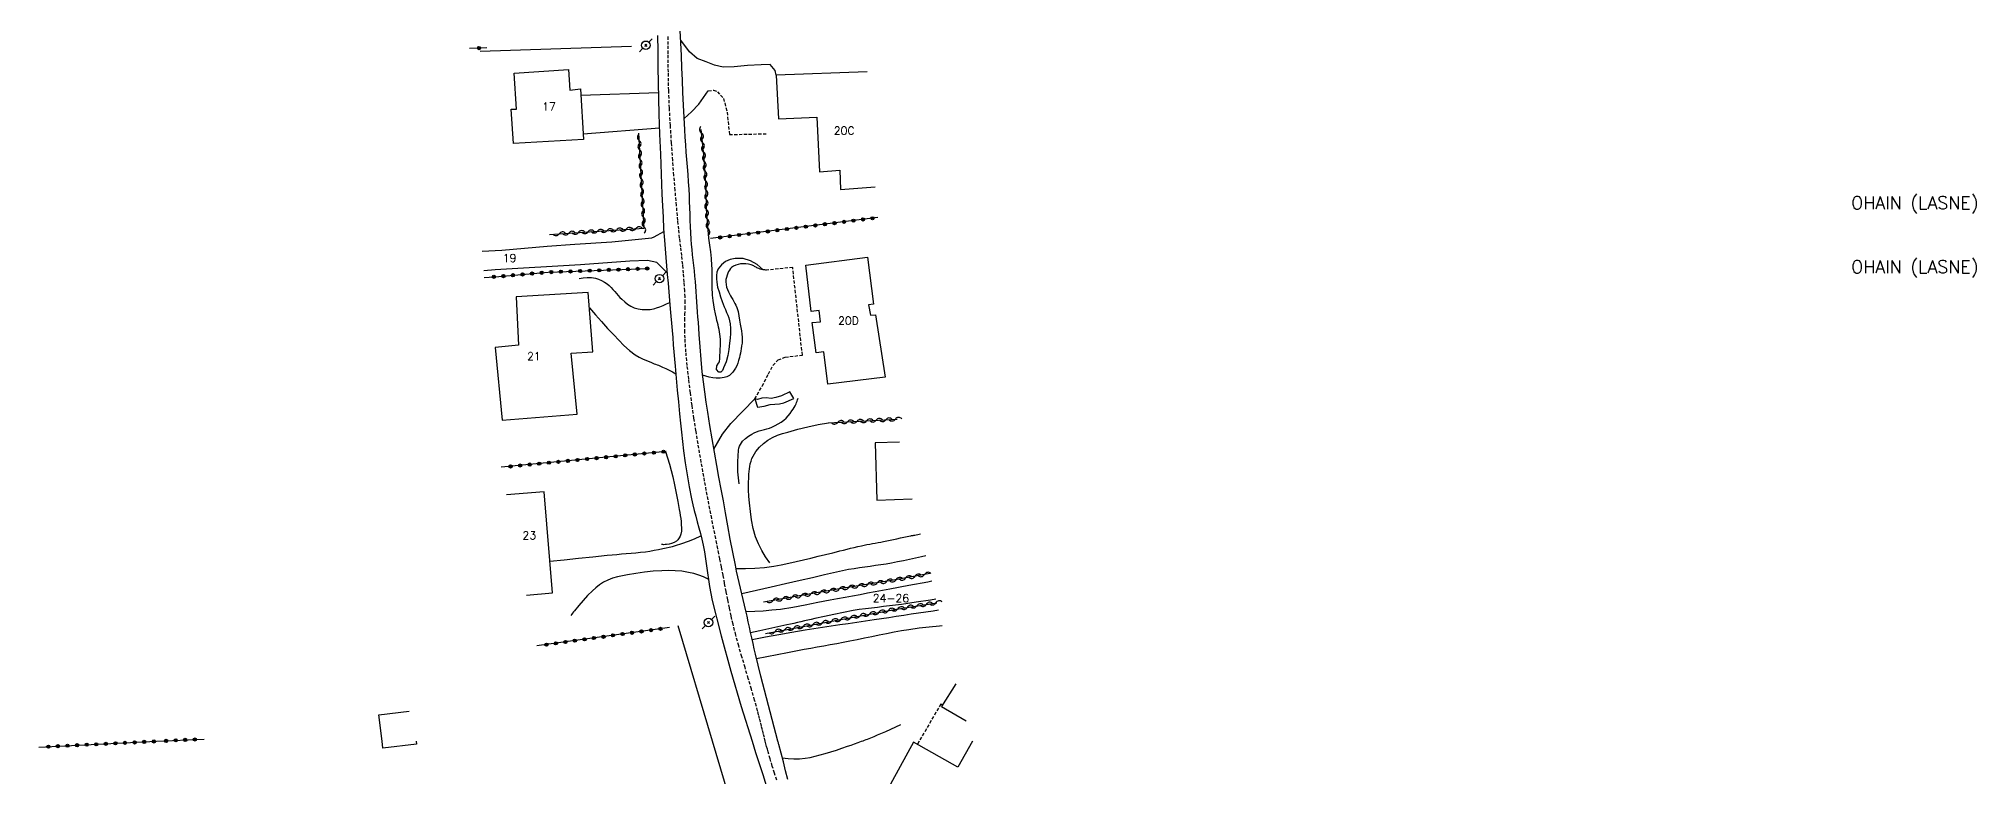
# Model space of a CAD drawing. Header units: millimetres. Extents: x 156000 to 157001, y 155000 to 156000.
# Drawn here: x 156156.9 to 156459.6, y 155665.5 to 155780.8 of the extents above; entities that cross this region are included whole.
import ezdxf
from ezdxf.enums import TextEntityAlignment as Align

# ---------------------------------------------------------------- set-up
doc = ezdxf.new("R2010")
doc.units = ezdxf.units.MM
doc.linetypes.add('DASHED', pattern=[0.75, 0.5, -0.25])
doc.layers.get('0').update_dxf_attribs({"linetype": 'CONTINUOUS'})
for name, color, linetype in [('W0001', 6, 'DASHED'), ('W0008', 7, 'CONTINUOUS'), ('W0017', 7, 'CONTINUOUS'), ('W0101', 7, 'CONTINUOUS'), ('W0104', 1, 'CONTINUOUS'), ('W0105', 7, 'CONTINUOUS'), ('W0112', 1, 'DASHED'), ('W0211', 2, 'CONTINUOUS'), ('W0300', 7, 'CONTINUOUS'), ('W0303', 7, 'CONTINUOUS'), ('W0310', 3, 'CONTINUOUS'), ('W0323', 7, 'CONTINUOUS'), ('W0473', 7, 'CONTINUOUS'), ('W0989', 7, 'CONTINUOUS'), ('W0991', 7, 'CONTINUOUS')]:
    doc.layers.add(name, color=color, linetype=linetype)
doc.styles.get("Standard").update_dxf_attribs({"font": 'romans.shx', "width": 0.85})

# ---------------------------------------------------------------- blocks, each defined once
blk = doc.blocks.new('T473')
for p, q in [((-0.166667, 0.166667), (0.166667, -0.166667)), ((-0.166667, -0.166667), (0.166667, 0.166667)), ((0.500001, 0.500001), (1.000002, 1.000002)), ((-1.000002, -1.000002), (-0.500001, -0.500001))]:
    blk.add_line(p, q)
blk.add_ellipse((0, 0), major_axis=(0.471405, 0.471405), ratio=1, start_param=5.4977871438, end_param=11.780972451)
blk = doc.blocks.new('t310o')
at = {"color": 0, "linetype": 'Continuous'}
for centre, start, end in [((-0.5, 0.38), 216.8699, 323.1304), ((0.5, -0.37), 36.8699, 143.1303)]:
    blk.add_arc(centre, 0.625, start, end, dxfattribs=at)
blk = doc.blocks.new('t323o')
at = {"color": 0, "linetype": 'Continuous'}
for radius in [0.25, 0.15]:
    blk.add_circle((0, 0), radius, dxfattribs=at)

msp = doc.modelspace()

# ---------------------------------------------------------------- linework, layer by layer
at = {"layer": 'W0001'}
for points in [[(156270.41, 155671), (156270.26, 155671.59), (156270.11, 155672.19), (156269.96, 155672.78), (156269.81, 155673.37), (156269.67, 155673.97), (156269.52, 155674.56), (156269.36, 155675.15), (156269.21, 155675.74), (156268.74, 155677.44), (156268.25, 155679.14), (156267.75, 155680.83), (156267.24, 155682.52), (156266.75, 155684.21), (156266.26, 155685.91), (156265.8, 155687.61), (156265.37, 155689.33), (156265.07, 155690.59), (156264.8, 155691.86), (156264.54, 155693.13), (156264.29, 155694.41), (156264.05, 155695.69), (156263.81, 155696.96), (156263.56, 155698.24), (156263.31, 155699.51), (156263.15, 155700.3), (156262.99, 155701.09), (156262.82, 155701.88), (156262.66, 155702.67), (156262.5, 155703.45), (156262.34, 155704.24), (156262.18, 155705.03), (156262.03, 155705.82), (156261.47, 155708.74), (156260.93, 155711.65), (156260.4, 155714.58), (156259.9, 155717.5), (156259.58, 155719.49), (156259.26, 155721.48), (156258.97, 155723.47), (156258.7, 155725.47), (156258.45, 155727.59), (156258.21, 155729.71), (156258.01, 155731.84), (156257.87, 155733.97), (156257.84, 155734.9), (156257.83, 155735.82), (156257.84, 155736.75), (156257.86, 155737.67), (156257.87, 155738.59), (156257.88, 155739.52), (156257.87, 155740.44), (156257.84, 155741.37), (156257.75, 155742.75), (156257.63, 155744.13), (156257.5, 155745.51), (156257.35, 155746.88), (156257.19, 155748.25), (156257.03, 155749.63), (156256.88, 155751), (156256.75, 155752.38), (156256.53, 155754.72), (156256.33, 155757.07), (156256.13, 155759.42), (156255.95, 155761.76), (156255.76, 155764.49), (156255.58, 155767.22), (156255.43, 155769.95), (156255.32, 155772.68), (156255.28, 155774.12), (156255.26, 155775.55), (156255.25, 155776.99), (156255.25, 155778.43), (156255.25, 155779.86), (156255.24, 155781.3)], [(156272.19, 155664.93), (156271.84, 155666.03), (156271.5, 155667.14), (156271.17, 155668.25), (156270.85, 155669.36), (156270.73, 155669.77), (156270.62, 155670.18), (156270.51, 155670.59), (156270.41, 155671)]]:
    msp.add_lwpolyline(points, dxfattribs=at)
at = {"layer": 'W0008'}
for points in [[(156253.55, 155781.26), (156253.6, 155778.81), (156253.64, 155776.35), (156253.68, 155773.9), (156253.73, 155771.44), (156253.8, 155768.99), (156253.9, 155765.86), (156254.01, 155762.73), (156254.14, 155759.6), (156254.27, 155756.48), (156254.35, 155754.68), (156254.44, 155752.89), (156254.53, 155751.09), (156254.64, 155749.3), (156254.74, 155747.95), (156254.85, 155746.61), (156254.97, 155745.27), (156255.09, 155743.92), (156255.21, 155742.58), (156255.33, 155741.24), (156255.45, 155739.9), (156255.57, 155738.56), (156255.66, 155737.44), (156255.76, 155736.32), (156255.85, 155735.2), (156255.94, 155734.08), (156256.03, 155732.97), (156256.13, 155731.85), (156256.22, 155730.73), (156256.32, 155729.61), (156256.49, 155727.75), (156256.66, 155725.89), (156256.83, 155724.04), (156257.02, 155722.18), (156257.16, 155720.73), (156257.31, 155719.29), (156257.47, 155717.84), (156257.65, 155716.4), (156257.91, 155714.51), (156258.19, 155712.63), (156258.51, 155710.74), (156258.87, 155708.87), (156259.07, 155707.96), (156259.29, 155707.06), (156259.53, 155706.17), (156259.77, 155705.27), (156260.02, 155704.38), (156260.26, 155703.48), (156260.48, 155702.58), (156260.68, 155701.67), (156260.89, 155700.6), (156261.07, 155699.51), (156261.23, 155698.43), (156261.38, 155697.34), (156261.53, 155696.26), (156261.7, 155695.17), (156261.89, 155694.09), (156262.12, 155693.02), (156263.49, 155687.46), (156265.01, 155681.94), (156266.64, 155676.46), (156268.34, 155671)], [(156272.39, 155671), (156271.5, 155674.4), (156270.61, 155677.8), (156269.73, 155681.2), (156268.89, 155684.61), (156268.69, 155685.46), (156268.5, 155686.3), (156268.31, 155687.15), (156268.12, 155688), (156267.93, 155688.85), (156267.75, 155689.69), (156267.56, 155690.54), (156267.37, 155691.39), (156267.17, 155692.28), (156266.96, 155693.17), (156266.75, 155694.05), (156266.53, 155694.94), (156266.32, 155695.83), (156266.12, 155696.72), (156265.92, 155697.61), (156265.73, 155698.51), (156265.32, 155700.55), (156264.94, 155702.61), (156264.58, 155704.66), (156264.2, 155706.71), (156263.86, 155708.56), (156263.51, 155710.41), (156263.17, 155712.25), (156262.84, 155714.1), (156262.46, 155716.19), (156262.1, 155718.27), (156261.74, 155720.35), (156261.41, 155722.44), (156261.18, 155724.01), (156260.96, 155725.58), (156260.75, 155727.16), (156260.57, 155728.74), (156260.39, 155730.67), (156260.23, 155732.61), (156260.09, 155734.55), (156259.95, 155736.49), (156259.89, 155737.29), (156259.83, 155738.08), (156259.78, 155738.88), (156259.72, 155739.67), (156259.67, 155740.47), (156259.61, 155741.26), (156259.55, 155742.06), (156259.48, 155742.85), (156259.41, 155743.68), (156259.33, 155744.51), (156259.24, 155745.34), (156259.15, 155746.16), (156259.06, 155746.99), (156258.97, 155747.82), (156258.9, 155748.64), (156258.83, 155749.47), (156258.77, 155750.45), (156258.72, 155751.42), (156258.69, 155752.39), (156258.65, 155753.37), (156258.62, 155754.34), (156258.59, 155755.32), (156258.55, 155756.29), (156258.5, 155757.27), (156258.43, 155758.42), (156258.35, 155759.58), (156258.26, 155760.74), (156258.16, 155761.9), (156258.07, 155763.05), (156257.98, 155764.21), (156257.9, 155765.37), (156257.82, 155766.52), (156257.72, 155768.46), (156257.62, 155770.41), (156257.54, 155772.35), (156257.46, 155774.29), (156257.39, 155776.23), (156257.3, 155778.17), (156257.21, 155780.12), (156257.11, 155782.06)], [(156268.34, 155671), (156268.89, 155669.27), (156269.44, 155667.54), (156270, 155665.82), (156270.55, 155664.09), (156271.1, 155662.36), (156271.65, 155660.63), (156272.2, 155658.9), (156272.74, 155657.17), (156273.15, 155655.9), (156273.56, 155654.64), (156273.98, 155653.37), (156274.4, 155652.11), (156274.83, 155650.85), (156275.25, 155649.59), (156275.67, 155648.33), (156276.09, 155647.06), (156277.19, 155643.68), (156278.29, 155640.3), (156279.39, 155636.92), (156280.48, 155633.53)], [(156273.94, 155665.04), (156273.58, 155666.4), (156273.23, 155667.77), (156272.87, 155669.13), (156272.52, 155670.49), (156272.49, 155670.62), (156272.46, 155670.75), (156272.42, 155670.87), (156272.39, 155671)]]:
    msp.add_lwpolyline(points, dxfattribs=at)
at = {"layer": 'W0017'}
for points in [[(156272.1, 155775.09), (156271.93, 155775.83), (156271.16, 155776.73), (156269.78, 155776.67), (156267.63, 155776.59), (156265.56, 155776.38), (156263.83, 155776.34), (156262.48, 155776.66), (156261.15, 155777.18), (156259.79, 155777.68), (156258.59, 155778.73), (156257.19, 155780.57)], [(156241.59, 155771.93), (156253.7, 155772.37)], [(156257.73, 155768.32), (156258.89, 155769.37), (156260.01, 155770.54), (156261.5, 155772.61)], [(156241.94, 155765.92), (156253.87, 155766.86)], [(156226.15, 155747.59), (156229.26, 155747.75), (156236.34, 155748.35), (156240.66, 155748.65), (156246.41, 155749.03), (156252.7, 155749.69), (156253.05, 155749.82), (156254.55, 155750.65)], [(156255.08, 155744.2), (156253.47, 155745.79), (156252.01, 155746.1), (156249.24, 155746), (156241.55, 155745.45), (156228.18, 155744.64), (156226.42, 155744.51)], [(156241.32, 155743.31), (156241.95, 155743.44), (156242.6, 155743.49), (156243.24, 155743.47), (156243.88, 155743.37), (156244.37, 155743.23), (156244.84, 155743.02), (156245.28, 155742.76), (156245.7, 155742.48), (156246.02, 155742.21), (156246.32, 155741.92), (156246.61, 155741.61), (156246.88, 155741.29), (156247.14, 155740.97), (156247.41, 155740.65), (156247.7, 155740.35), (156248, 155740.07), (156248.44, 155739.69), (156248.9, 155739.32), (156249.39, 155738.98), (156249.93, 155738.73), (156250.54, 155738.55), (156251.17, 155738.47), (156251.8, 155738.45), (156252.42, 155738.48), (156252.68, 155738.51), (156252.93, 155738.57), (156253.17, 155738.65), (156253.42, 155738.73), (156253.94, 155738.91), (156254.46, 155739.11), (156254.98, 155739.33), (156255.48, 155739.57)], [(156270.61, 155744.63), (156270.47, 155744.63), (156270.33, 155744.64), (156270.19, 155744.65), (156270.05, 155744.68), (156269.84, 155744.73), (156269.63, 155744.79), (156269.42, 155744.86), (156269.22, 155744.95), (156269.09, 155745), (156268.96, 155745.07), (156268.84, 155745.14), (156268.72, 155745.21), (156268.6, 155745.28), (156268.47, 155745.35), (156268.34, 155745.4), (156268.21, 155745.45), (156267.8, 155745.54), (156267.38, 155745.6), (156266.96, 155745.61), (156266.54, 155745.58), (156266.18, 155745.51), (156265.81, 155745.41), (156265.46, 155745.26), (156265.14, 155745.04), (156264.95, 155744.85), (156264.8, 155744.63), (156264.68, 155744.39), (156264.58, 155744.15), (156264.45, 155743.83), (156264.33, 155743.49), (156264.26, 155743.13), (156264.23, 155742.77), (156264.27, 155742.37), (156264.37, 155741.98), (156264.51, 155741.61), (156264.65, 155741.24), (156264.79, 155740.92), (156264.95, 155740.62), (156265.13, 155740.32), (156265.32, 155740.02), (156265.5, 155739.73), (156265.67, 155739.43), (156265.83, 155739.12), (156265.96, 155738.79), (156266.15, 155738.15), (156266.27, 155737.48), (156266.36, 155736.82), (156266.47, 155736.16), (156266.57, 155735.66), (156266.67, 155735.15), (156266.76, 155734.64), (156266.81, 155734.12), (156266.81, 155733.67), (156266.77, 155733.22), (156266.71, 155732.78), (156266.64, 155732.34), (156266.59, 155731.99), (156266.53, 155731.64), (156266.45, 155731.29), (156266.36, 155730.95), (156266.24, 155730.52), (156266.11, 155730.1), (156265.95, 155729.68), (156265.74, 155729.28), (156265.55, 155728.97), (156265.33, 155728.68), (156265.08, 155728.4), (156264.79, 155728.17), (156264.6, 155728.05), (156264.4, 155727.97), (156264.19, 155727.91), (156263.98, 155727.86), (156263.68, 155727.79), (156263.37, 155727.75), (156263.06, 155727.73), (156262.74, 155727.73), (156262.2, 155727.79), (156261.66, 155727.89), (156261.13, 155728.03), (156260.62, 155728.22)], [(156242.94, 155738.73), (156243.86, 155737.64), (156244.8, 155736.57), (156245.77, 155735.52), (156246.75, 155734.49), (156247.54, 155733.67), (156248.33, 155732.85), (156249.17, 155732.06), (156250.08, 155731.36), (156250.69, 155731), (156251.34, 155730.71), (156251.99, 155730.45), (156252.63, 155730.18), (156252.84, 155730.09), (156253.06, 155730), (156253.27, 155729.92), (156253.49, 155729.83), (156253.7, 155729.75), (156253.91, 155729.66), (156254.13, 155729.57), (156254.34, 155729.48), (156254.86, 155729.24), (156255.39, 155728.98), (156255.91, 155728.72), (156256.42, 155728.44)], [(156262.38, 155716.63), (156263.74, 155719), (156265.01, 155720.67), (156268.77, 155724.5)], [(156236.74, 155699.14), (156238.98, 155699.38), (156241.23, 155699.61), (156243.47, 155699.85), (156245.72, 155700.07), (156246.46, 155700.14), (156247.2, 155700.21), (156247.95, 155700.27), (156248.69, 155700.33), (156249.44, 155700.39), (156250.18, 155700.46), (156250.93, 155700.54), (156251.67, 155700.63), (156252.36, 155700.73), (156253.05, 155700.85), (156253.73, 155700.97), (156254.42, 155701.11), (156254.91, 155701.21), (156255.4, 155701.31), (156255.89, 155701.43), (156256.38, 155701.57), (156257.39, 155701.9), (156258.39, 155702.26), (156259.37, 155702.66), (156260.35, 155703.1)], [(156265.83, 155698), (156267.31, 155698), (156268.78, 155698.06), (156270.26, 155698.18), (156271.73, 155698.35), (156272.9, 155698.55), (156274.06, 155698.81), (156275.22, 155699.09), (156276.38, 155699.37), (156277.52, 155699.64), (156278.66, 155699.91), (156279.8, 155700.19), (156280.95, 155700.47), (156281.51, 155700.61), (156282.06, 155700.74), (156282.62, 155700.88), (156283.18, 155701.02), (156283.74, 155701.16), (156284.3, 155701.3), (156284.86, 155701.43), (156285.42, 155701.55), (156285.85, 155701.64), (156286.28, 155701.73), (156286.72, 155701.81), (156287.15, 155701.89), (156287.58, 155701.97), (156288.02, 155702.05), (156288.45, 155702.13), (156288.88, 155702.22), (156289.41, 155702.33), (156289.93, 155702.44), (156290.46, 155702.55), (156290.98, 155702.66), (156291.51, 155702.78), (156292.03, 155702.89), (156292.56, 155703), (156293.09, 155703.11), (156293.17, 155703.12), (156293.25, 155703.14), (156293.34, 155703.15), (156293.42, 155703.17), (156293.51, 155703.18), (156293.59, 155703.2), (156293.67, 155703.22), (156293.76, 155703.23), (156294.44, 155703.39), (156294.66, 155703.44)], [(156295.47, 155699.98), (156294.83, 155699.84), (156293.89, 155699.63), (156292.96, 155699.42), (156292.02, 155699.21), (156291.08, 155699.02), (156290.14, 155698.84), (156289.31, 155698.7), (156288.47, 155698.57), (156287.63, 155698.45), (156286.79, 155698.34), (156285.95, 155698.22), (156285.11, 155698.1), (156284.27, 155697.97), (156283.43, 155697.82), (156281.53, 155697.44), (156279.64, 155697.01), (156277.76, 155696.57), (156275.87, 155696.13), (156273.58, 155695.62), (156271.3, 155695.1), (156269.02, 155694.57), (156266.73, 155694.05)], [(156261.49, 155696.34), (156260.76, 155696.68), (156260, 155696.97), (156259.23, 155697.22), (156258.43, 155697.4), (156257.39, 155697.57), (156256.33, 155697.65), (156255.27, 155697.67), (156254.22, 155697.65), (156252.87, 155697.57), (156251.52, 155697.43), (156250.19, 155697.23), (156248.86, 155697), (156248.09, 155696.85), (156247.31, 155696.69), (156246.55, 155696.48), (156245.81, 155696.2), (156245.15, 155695.85), (156244.53, 155695.44), (156243.95, 155694.99), (156243.39, 155694.52), (156242.63, 155693.79), (156241.93, 155693.01), (156241.26, 155692.2), (156240.6, 155691.4), (156240.45, 155691.22), (156240.31, 155691.04), (156240.17, 155690.86), (156240.03, 155690.68)], [(156296.41, 155696), (156295.81, 155695.89), (156292.85, 155695.33), (156289.89, 155694.77), (156288.72, 155694.56), (156287.55, 155694.34), (156286.38, 155694.13), (156285.22, 155693.91), (156284.05, 155693.69), (156282.88, 155693.48), (156281.71, 155693.26), (156280.54, 155693.05), (156278.6, 155692.67), (156276.66, 155692.28), (156274.72, 155691.92), (156272.76, 155691.62), (156271.43, 155691.47), (156270.09, 155691.35), (156268.75, 155691.28), (156267.41, 155691.23)], [(156297.06, 155693.21), (156296.22, 155693.07), (156293.96, 155692.72), (156291.7, 155692.39), (156290.76, 155692.26), (156289.81, 155692.15), (156288.87, 155692.04), (156287.93, 155691.93), (156286.98, 155691.83), (156286.04, 155691.71), (156285.1, 155691.58), (156284.16, 155691.43), (156282.65, 155691.15), (156281.14, 155690.84), (156279.65, 155690.51), (156278.15, 155690.17), (156277.6, 155690.05), (156277.06, 155689.93), (156276.51, 155689.8), (156275.97, 155689.68), (156275.43, 155689.55), (156274.88, 155689.42), (156274.34, 155689.3), (156273.79, 155689.18), (156272.38, 155688.87), (156270.96, 155688.56), (156269.54, 155688.27), (156268.12, 155687.97)], [(156268.35, 155686.92), (156270.42, 155687.32), (156272.5, 155687.7), (156274.58, 155688.06), (156276.66, 155688.41), (156278, 155688.63), (156279.35, 155688.84), (156280.69, 155689.04), (156282.04, 155689.23), (156283.38, 155689.42), (156284.73, 155689.62), (156286.07, 155689.81), (156287.42, 155690.01), (156288.57, 155690.19), (156289.72, 155690.36), (156290.88, 155690.54), (156292.03, 155690.72), (156293.18, 155690.9), (156294.33, 155691.07), (156295.49, 155691.24), (156296.64, 155691.41), (156297.46, 155691.52)], [(156269.06, 155683.95), (156270.66, 155684.26), (156272.26, 155684.58), (156273.86, 155684.89), (156275.46, 155685.2), (156276.48, 155685.39), (156277.5, 155685.57), (156278.51, 155685.76), (156279.53, 155685.94), (156280.54, 155686.13), (156281.56, 155686.31), (156282.58, 155686.5), (156283.59, 155686.69), (156284.75, 155686.92), (156285.9, 155687.15), (156287.05, 155687.39), (156288.21, 155687.63), (156289.36, 155687.87), (156290.52, 155688.1), (156291.68, 155688.31), (156292.84, 155688.49), (156294.43, 155688.72), (156296.03, 155688.91), (156297.63, 155689.07), (156298.03, 155689.1)], [(156273.06, 155668.41), (156273.96, 155668.32), (156274.85, 155668.28), (156275.75, 155668.29), (156276.65, 155668.36), (156277.44, 155668.49), (156278.22, 155668.67), (156278.99, 155668.88), (156279.76, 155669.1), (156280.64, 155669.36), (156281.52, 155669.64), (156282.38, 155669.94), (156283.25, 155670.23), (156283.8, 155670.42), (156284.35, 155670.61), (156284.9, 155670.8), (156285.45, 155671)], [(156285.45, 155671), (156285.69, 155671.09), (156285.92, 155671.18), (156286.16, 155671.27), (156286.4, 155671.36), (156286.91, 155671.56), (156287.43, 155671.77), (156287.93, 155671.99), (156288.44, 155672.21), (156289.24, 155672.56), (156290.03, 155672.91), (156290.81, 155673.27), (156291.6, 155673.64)]]:
    msp.add_lwpolyline(points, dxfattribs=at)
at = {"layer": 'W0101'}
for points in [[(156241.53, 155772.93), (156241.99, 155765.03), (156231.07, 155764.42), (156230.73, 155769.79), (156231.55, 155769.77), (156231.17, 155775.37), (156239.64, 155775.94), (156239.86, 155772.76)], [(156242.75, 155741.12), (156231.47, 155740.43), (156231.83, 155732.88), (156228.22, 155732.55), (156229.32, 155721.2), (156241.04, 155722.1), (156240.1, 155731.62), (156243.48, 155731.83)]]:
    msp.add_lwpolyline(points, close=True, dxfattribs=at)
for points in [[(156286.34, 155775.59), (156272.1, 155775.09), (156272.45, 155768.25), (156278.45, 155768.5), (156278.86, 155759.96), (156282.05, 155760.23), (156282.06, 155760.24), (156282.14, 155757.23), (156287.55, 155757.63)], [(156286.51, 155739.21), (156286.85, 155737.57), (156287.64, 155737.65), (156289.13, 155727.92), (156280.19, 155726.81), (156279.56, 155731.85), (156278.38, 155731.71), (156277.74, 155736.42), (156279.05, 155736.54), (156278.82, 155738.3), (156278.82, 155738.3), (156277.57, 155738.15), (156276.72, 155745.39), (156286.4, 155746.64), (156287.32, 155739.3), (156286.51, 155739.21)], [(156291.38, 155717.75), (156287.58, 155717.63), (156287.85, 155708.69), (156293.38, 155708.88)], [(156233.12, 155693.86), (156237.15, 155694.19), (156235.85, 155709.99), (156229.98, 155709.5)], [(156300.16, 155679.99), (156297.96, 155676.43), (156301.81, 155674.19)], [(156302.78, 155671), (156300.47, 155666.94), (156293.56, 155670.86), (156289.1, 155662.7), (156296.15, 155658.64), (156296.85, 155659.6), (156303.13, 155655.91), (156305.99, 155660.8)]]:
    msp.add_lwpolyline(points, dxfattribs=at)
at = {"layer": 'W0104'}
for points in [[(156210.55, 155671), (156210.05, 155675.16), (156214.75, 155675.72)], [(156215.84, 155671), (156215.89, 155670.54), (156210.68, 155669.92), (156210.55, 155671)]]:
    msp.add_lwpolyline(points, dxfattribs=at)
at = {"layer": 'W0105'}
msp.add_lwpolyline([(156274.89, 155724.54), (156274.25, 155725.62), (156272.92, 155724.96), (156272.06, 155724.73), (156271.31, 155724.58), (156270.56, 155724.66), (156269.85, 155724.61), (156269.21, 155724.4), (156268.77, 155724.5), (156269.18, 155723.23), (156270.21, 155723.34), (156271.18, 155723.62), (156272.65, 155723.74), (156273.29, 155723.86)], close=True, dxfattribs=at)
at = {"layer": 'W0112'}
for points in [[(156261.5, 155772.61), (156262.33, 155772.75), (156262.93, 155772.5), (156263.87, 155771.46), (156264.45, 155769.31), (156264.81, 155765.8), (156270.58, 155765.92)], [(156268.77, 155724.5), (156269.94, 155726.5), (156270.9, 155728.41), (156271.59, 155729.73), (156272.41, 155730.58), (156273.52, 155731.02), (156276.2, 155731.34), (156274.69, 155745.05), (156270.61, 155744.63)], [(156298.12, 155676.69), (156297.83, 155676.83), (156294.44, 155671)], [(156294.44, 155671), (156294.16, 155670.52)]]:
    msp.add_lwpolyline(points, dxfattribs=at)
at = {"layer": 'W0211'}
for points in [[(156270.05, 155744.68), (156269.16, 155745.5), (156268.1, 155746.09), (156266.93, 155746.42), (156265.71, 155746.46), (156264.91, 155746.3), (156264.18, 155745.95), (156263.54, 155745.44), (156263.04, 155744.8), (156262.83, 155744.3), (156262.77, 155743.77), (156262.79, 155743.25), (156262.84, 155742.75), (156262.96, 155741.97), (156263.18, 155741.21), (156263.43, 155740.47), (156263.68, 155739.73), (156263.83, 155739.3), (156264, 155738.87), (156264.18, 155738.45), (156264.36, 155738.02), (156264.53, 155737.59), (156264.69, 155737.15), (156264.82, 155736.71), (156264.91, 155736.25), (156264.98, 155735.49), (156264.98, 155734.72), (156264.91, 155733.97), (156264.82, 155733.21), (156264.69, 155732.24), (156264.54, 155731.26), (156264.29, 155730.28), (156263.86, 155729.37), (156263.82, 155729.2), (156263.73, 155728.92), (156263.47, 155728.69), (156263.13, 155728.7), (156262.81, 155729.11), (156262.86, 155729.67), (156263.11, 155730.08), (156263.25, 155730.31), (156263.28, 155730.81), (156263.31, 155731.3), (156263.35, 155731.79), (156263.38, 155732.28), (156263.4, 155732.78), (156263.41, 155733.28), (156263.4, 155733.77), (156263.37, 155734.27), (156263.33, 155734.63), (156263.27, 155735), (156263.19, 155735.35), (156263.11, 155735.71), (156263.02, 155736.06), (156262.93, 155736.42), (156262.84, 155736.77), (156262.76, 155737.13), (156262.62, 155737.81), (156262.48, 155738.5), (156262.35, 155739.18), (156262.24, 155739.87), (156262.19, 155740.3), (156262.16, 155740.73), (156262.14, 155741.15), (156262.12, 155741.58), (156262.11, 155742.05), (156262.1, 155742.53), (156262.11, 155743), (156262.11, 155743.47), (156262.11, 155743.94), (156262.11, 155744.41), (156262.1, 155744.89), (156262.08, 155745.36), (156261.99, 155746.42), (156261.88, 155747.48), (156261.74, 155748.54), (156261.58, 155749.6)], [(156266.33, 155711.25), (156266.21, 155712.18), (156266.14, 155713.11), (156266.12, 155714.05), (156266.14, 155714.98), (156266.16, 155715.28), (156266.17, 155715.58), (156266.18, 155715.89), (156266.2, 155716.19), (156266.24, 155716.49), (156266.3, 155716.79), (156266.4, 155717.09), (156266.53, 155717.37), (156266.87, 155717.88), (156267.3, 155718.31), (156267.79, 155718.68), (156268.29, 155719), (156268.66, 155719.2), (156269.05, 155719.36), (156269.45, 155719.49), (156269.86, 155719.6), (156270.26, 155719.71), (156270.66, 155719.82), (156271.06, 155719.95), (156271.45, 155720.11), (156271.94, 155720.34), (156272.42, 155720.58), (156272.89, 155720.85), (156273.33, 155721.17), (156273.68, 155721.5), (156273.99, 155721.86), (156274.28, 155722.24), (156274.56, 155722.63), (156274.74, 155722.89), (156274.91, 155723.15), (156275.06, 155723.43), (156275.21, 155723.71), (156275.3, 155723.92), (156275.39, 155724.14), (156275.46, 155724.36), (156275.53, 155724.59)]]:
    msp.add_lwpolyline(points, dxfattribs=at)
at = {"layer": 'W0300'}
for points in [[(156271.13, 155698.9), (156270.45, 155699.84), (156269.85, 155700.83), (156269.33, 155701.87), (156268.89, 155702.94), (156268.51, 155704.25), (156268.25, 155705.58), (156268.08, 155706.92), (156267.93, 155708.25), (156267.84, 155709.27), (156267.78, 155710.28), (156267.76, 155711.3), (156267.82, 155712.32), (156267.85, 155712.73), (156267.89, 155713.14), (156267.93, 155713.55), (156267.99, 155713.96), (156268.07, 155714.37), (156268.18, 155714.78), (156268.32, 155715.17), (156268.49, 155715.55), (156268.94, 155716.29), (156269.49, 155716.95), (156270.11, 155717.54), (156270.79, 155718.06), (156271.52, 155718.49), (156272.31, 155718.81), (156273.12, 155719.07), (156273.92, 155719.31), (156275.48, 155719.77), (156277.06, 155720.16), (156278.65, 155720.49), (156280.26, 155720.76)], [(156262.17, 155671), (156256.8, 155689.06)], [(156265.91, 155658.42), (156262.17, 155671)]]:
    msp.add_lwpolyline(points, dxfattribs=at)
at = {"layer": 'W0303'}
for points in [[(156249.53, 155779.58), (156225.85, 155778.79)], [(156254.84, 155716.26), (156255.15, 155715.28), (156255.43, 155714.3), (156255.69, 155713.31), (156255.94, 155712.32), (156256.23, 155711.05), (156256.5, 155709.77), (156256.74, 155708.49), (156256.97, 155707.21), (156257.05, 155706.74), (156257.13, 155706.27), (156257.2, 155705.8), (156257.24, 155705.33), (156257.28, 155704.85), (156257.32, 155704.36), (156257.32, 155703.86), (156257.22, 155703.38), (156257.11, 155703.06), (156256.96, 155702.77), (156256.76, 155702.49), (156256.52, 155702.26), (156256.16, 155702.05), (156255.77, 155701.91), (156255.37, 155701.82), (156254.97, 155701.76), (156254.77, 155701.73), (156254.58, 155701.72), (156254.38, 155701.73), (156254.18, 155701.75)]]:
    msp.add_lwpolyline(points, dxfattribs=at)
at = {"layer": 'W0310'}
for points in [[(156236.71, 155750.2), (156251.46, 155751.19), (156250.66, 155766.02)], [(156261.58, 155749.6), (156261.23, 155754.18), (156261.18, 155757.34), (156261.01, 155759.95), (156260.85, 155762.1), (156260.38, 155766.58)], [(156280.24, 155720.75), (156291.03, 155721.34)], [(156296.12, 155697.22), (156290.45, 155696.19), (156282.02, 155694.82), (156270.15, 155692.76)], [(156270.46, 155687.87), (156290.89, 155691.66), (156297.19, 155692.64)]]:
    msp.add_lwpolyline(points, dxfattribs=at)
at = {"layer": 'W0323'}
for points in [[(156226.89, 155779.37), (156224.17, 155779.24)], [(156288.01, 155752.83), (156261.86, 155749.55)], [(156226.5, 155743.48), (156228.76, 155743.63), (156236.47, 155744.29), (156252.3, 155744.88)], [(156254.92, 155716.29), (156229.12, 155713.81)], [(156255.43, 155688.77), (156234.72, 155685.9)], [(156156.9, 155670.1), (156175.29, 155671)], [(156175.29, 155671), (156182.73, 155671.36)]]:
    msp.add_lwpolyline(points, dxfattribs=at)

# ---------------------------------------------------------------- block references
at = {"layer": 'W0310'}
for p, rotation in [((156250.72, 155764.88), 93.08760333427955), ((156260.44, 155766.05), 95.93711250958201), ((156260.59, 155764.56), 95.93711250958201), ((156250.8, 155763.39), 93.08760333427955), ((156250.88, 155761.89), 93.08760333427955), ((156260.75, 155763.07), 95.93711250958201), ((156260.89, 155761.58), 94.24131660984821), ((156250.97, 155760.39), 93.08760333427955), ((156251.05, 155758.89), 93.08760333427955), ((156261, 155760.08), 94.24131660984821), ((156261.1, 155758.58), 93.793668279119), ((156251.13, 155757.4), 93.08760333427955), ((156251.21, 155755.9), 93.08760333427955), ((156261.19, 155757.09), 90.9234613540799), ((156261.21, 155755.59), 90.9234613540799), ((156251.29, 155754.4), 93.08760333427955), ((156251.37, 155752.9), 93.08760333427955), ((156261.24, 155754.09), 94.29443914693142), ((156261.35, 155752.59), 94.29443914693142), ((156238.21, 155750.3), 3.81278574180133), ((156239.71, 155750.4), 3.81278574180133), ((156241.2, 155750.5), 3.81278574180133), ((156242.7, 155750.6), 3.81278574180133), ((156244.2, 155750.7), 3.81278574180133), ((156245.69, 155750.8), 3.81278574180133), ((156247.19, 155750.9), 3.81278574180133), ((156248.69, 155751), 3.81278574180133), ((156250.18, 155751.1), 3.81278574180133), ((156251.45, 155751.4), 93.08760333427955), ((156261.46, 155751.09), 94.29443914693142), ((156281.74, 155720.83), 3.129141293872803), ((156283.24, 155720.91), 3.129141293872803), ((156284.74, 155721), 3.129141293872803), ((156286.24, 155721.08), 3.129141293872803), ((156287.73, 155721.16), 3.129141293872803), ((156289.23, 155721.24), 3.129141293872803), ((156290.73, 155721.32), 3.129141293872803), ((156281.97, 155694.81), 189.8397459174787), ((156283.45, 155695.05), 189.2394898642582), ((156284.93, 155695.29), 189.2394898642582), ((156286.41, 155695.53), 189.2394898642582), ((156287.89, 155695.77), 189.2394898642582), ((156289.37, 155696.01), 189.2394898642582), ((156290.85, 155696.26), 190.2991477272982), ((156292.33, 155696.53), 190.2991477272982), ((156293.8, 155696.8), 190.2991477272982), ((156295.28, 155697.07), 190.2991477272982), ((156271.62, 155693.02), 189.8397459174787), ((156273.1, 155693.27), 189.8397459174787), ((156274.58, 155693.53), 189.8397459174787), ((156276.06, 155693.78), 189.8397459174787), ((156277.54, 155694.04), 189.8397459174787), ((156279.01, 155694.3), 189.8397459174787), ((156280.49, 155694.55), 189.8397459174787), ((156291.11, 155691.69), 8.883245271453582), ((156292.6, 155691.92), 8.883245271453582), ((156294.08, 155692.16), 8.883245271453582), ((156295.56, 155692.39), 8.883245271453582), ((156297.04, 155692.62), 8.883245271453582), ((156274.89, 155688.69), 10.50122042368207), ((156276.36, 155688.97), 10.50122042368207), ((156277.84, 155689.24), 10.50122042368207), ((156279.31, 155689.51), 10.50122042368207), ((156280.79, 155689.79), 10.50122042368207), ((156282.26, 155690.06), 10.50122042368207), ((156283.74, 155690.33), 10.50122042368207), ((156285.21, 155690.61), 10.50122042368207), ((156286.69, 155690.88), 10.50122042368207), ((156288.16, 155691.15), 10.50122042368207), ((156289.64, 155691.43), 10.50122042368207), ((156271.94, 155688.15), 10.50122042368207), ((156273.41, 155688.42), 10.50122042368207)]:
    msp.add_blockref('t310o', p, dxfattribs=dict(at, rotation=rotation))
at = {"layer": 'W0323'}
for p, rotation in [((156225.67, 155779.31), 182.6330591485329), ((156284.19, 155752.35), 187.1584536829842), ((156285.67, 155752.54), 187.1584536829842), ((156287.16, 155752.72), 187.1584536829842), ((156263.35, 155749.73), 187.1584536829842), ((156264.84, 155749.92), 187.1584536829842), ((156266.33, 155750.11), 187.1584536829842), ((156267.82, 155750.29), 187.1584536829842), ((156269.3, 155750.48), 187.1584536829842), ((156270.79, 155750.67), 187.1584536829842), ((156272.28, 155750.85), 187.1584536829842), ((156273.77, 155751.04), 187.1584536829842), ((156275.26, 155751.23), 187.1584536829842), ((156276.75, 155751.41), 187.1584536829842), ((156278.23, 155751.6), 187.1584536829842), ((156279.72, 155751.79), 187.1584536829842), ((156281.21, 155751.97), 187.1584536829842), ((156282.7, 155752.16), 187.1584536829842), ((156228, 155743.58), 3.818964317565101), ((156229.5, 155743.69), 4.938304653885487), ((156230.99, 155743.82), 4.938304653885487), ((156232.49, 155743.95), 4.938304653885487), ((156233.98, 155744.08), 4.938304653885487), ((156235.47, 155744.21), 4.938304653885487), ((156236.97, 155744.31), 2.134887476681361), ((156238.47, 155744.37), 2.134887476681361), ((156239.97, 155744.42), 2.134887476681361), ((156241.47, 155744.48), 2.134887476681361), ((156242.97, 155744.54), 2.134887476681361), ((156244.47, 155744.59), 2.134887476681361), ((156245.96, 155744.65), 2.134887476681361), ((156247.46, 155744.7), 2.134887476681361), ((156248.96, 155744.76), 2.134887476681361), ((156250.46, 155744.82), 2.134887476681361), ((156251.96, 155744.87), 2.134887476681361), ((156251.52, 155715.97), 185.5075803187936), ((156253.01, 155716.11), 185.5075803187936), ((156254.5, 155716.25), 185.5075803187936), ((156230.61, 155713.95), 185.5075803187936), ((156232.11, 155714.09), 185.5075803187936), ((156233.6, 155714.24), 185.5075803187936), ((156235.09, 155714.38), 185.5075803187936), ((156236.59, 155714.53), 185.5075803187936), ((156238.08, 155714.67), 185.5075803187936), ((156239.57, 155714.81), 185.5075803187936), ((156241.06, 155714.96), 185.5075803187936), ((156242.56, 155715.1), 185.5075803187936), ((156244.05, 155715.25), 185.5075803187936), ((156245.54, 155715.39), 185.5075803187936), ((156247.04, 155715.53), 185.5075803187936), ((156248.53, 155715.68), 185.5075803187936), ((156250.02, 155715.82), 185.5075803187936), ((156236.21, 155686.11), 187.8879226890664), ((156237.69, 155686.31), 187.8879226890664), ((156239.18, 155686.52), 187.8879226890664), ((156240.66, 155686.73), 187.8879226890664), ((156242.15, 155686.93), 187.8879226890664), ((156243.63, 155687.14), 187.8879226890664), ((156245.12, 155687.34), 187.8879226890664), ((156246.61, 155687.55), 187.8879226890664), ((156248.09, 155687.76), 187.8879226890664), ((156249.58, 155687.96), 187.8879226890664), ((156251.06, 155688.17), 187.8879226890664), ((156252.55, 155688.37), 187.8879226890664), ((156254.04, 155688.58), 187.8879226890664), ((156167.38, 155670.61), 2.808422013006241), ((156168.88, 155670.69), 2.808422013006241), ((156170.38, 155670.76), 2.808422013006241), ((156171.88, 155670.83), 2.808422013006241), ((156173.38, 155670.91), 2.808422013006241), ((156174.88, 155670.98), 2.808422013006241), ((156176.79, 155671.07), 2.808422013024219), ((156178.29, 155671.15), 2.808422013024219), ((156179.78, 155671.22), 2.808422013024219), ((156181.28, 155671.29), 2.808422013024219), ((156158.4, 155670.17), 2.808422013006241), ((156159.89, 155670.24), 2.808422013006241), ((156161.39, 155670.32), 2.808422013006241), ((156162.89, 155670.39), 2.808422013006241), ((156164.39, 155670.47), 2.808422013006241), ((156165.89, 155670.54), 2.808422013006241)]:
    msp.add_blockref('t323o', p, dxfattribs=dict(at, rotation=rotation))
at = {"layer": 'W0473'}
for p in [(156251.73, 155779.75), (156253.88, 155743.29), (156261.55, 155689.58)]:
    msp.add_blockref('T473', p, dxfattribs=at)

# ---------------------------------------------------------------- texts
at = {"layer": 'W0989'}
for p in [(156450, 155755), (156450, 155745)]:
    msp.add_text('OHAIN (LASNE)', height=2, dxfattribs=at).set_placement(p, align=Align.MIDDLE)
at = {"layer": 'W0991'}
for s, p in [('17', (156236.61, 155770.18)), ('20C', (156282.73, 155766.41)), ('19', (156230.46, 155746.51)), ('20D', (156283.4, 155736.73)), ('21', (156234.25, 155731.16)), ('23', (156233.54, 155703.18)), ('24-26', (156290.04, 155693.37))]:
    msp.add_text(s, height=1.25, dxfattribs=at).set_placement(p, align=Align.MIDDLE_CENTER)

doc.saveas('drawing.dxf')
